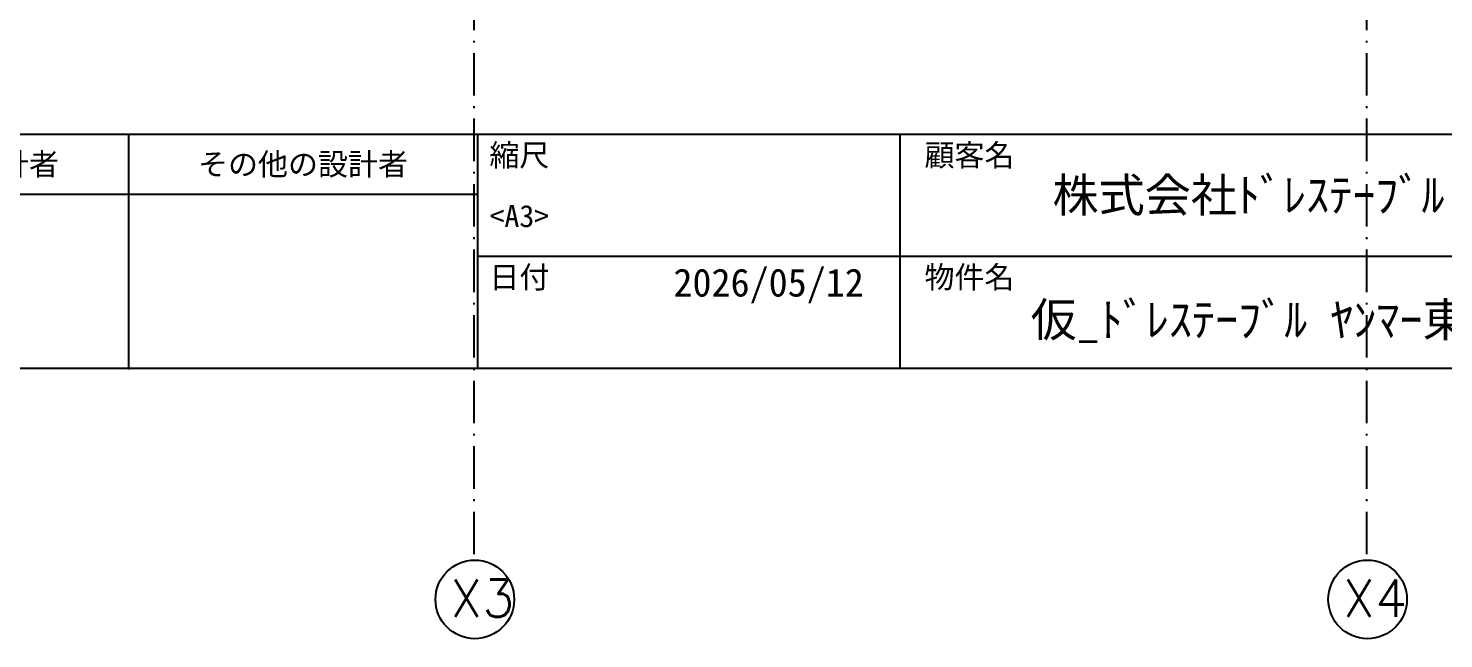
# Model space of a CAD drawing. Extents: x -120222 to -41942, y -19134 to 30932.
# Drawn here: x -83281 to -68061, y -19134 to -12566 of the extents above; entities that cross this region are included whole.
import ezdxf
from ezdxf.enums import TextEntityAlignment as Align

# ---------------------------------------------------------------- set-up
doc = ezdxf.new("R2010")
doc.units = 0
doc.header["$LTSCALE"] = 150
doc.header["$MEASUREMENT"] = 0
doc.linetypes.add('ISO-10______', pattern=[4.699, 3.048, -0.762, 0.127, -0.762])
doc.layers.get('0').update_dxf_attribs({"linetype": 'CONTINUOUS'})
for name, color, linetype in [('_', 7, 'CONTINUOUS'), ('____B', 7, 'CONTINUOUS'), ('___B', 7, 'CONTINUOUS')]:
    doc.layers.add(name, color=color, linetype=linetype)
doc.styles.add('_______', font='ＭＳ ゴシック')
doc.styles.get("Standard").update_dxf_attribs({"font": 'txt', "bigfont": 'BIGFONT.SHX'})

# ---------------------------------------------------------------- blocks, each defined once
blk = doc.blocks.new('____-566')
at = {"color": 1, "linetype": 'Continuous'}
for p, q in [((-200, -121.7), (199.91, -121.7)), ((-19.4, -121.7), (-19.4, -138.57)), ((5.62, -121.7), (5.62, -138.5)), ((35.89, -121.7), (35.89, -138.5)), ((-69.44, -126.01), (5.57, -126.01)), ((5.62, -130.45), (199.66, -130.45)), ((199.91, -138.5), (-200, -138.5))]:
    blk.add_line(p, q, dxfattribs=at)
at = {"color": 1, "style": '_______'}
for s, height, p in [('縮尺', 1.576, (8.62, -123.2)), ('顧客名', 1.576, (40.89, -123.2)), ('その他の設計者', 1.576, (-31.91, -123.85)), ('その他の設計者', 1.576, (-6.89, -123.85)), ('<A3>', 1.576, (8.62, -127.57)), ('日付', 1.576, (8.62, -131.95)), ('2026/05/12', 2.006, (26.49, -132.34)), ('物件名', 1.576, (40.89, -131.95)), ('仮_ﾄﾞﾚｽﾃｰﾌﾞﾙ ﾔﾝﾏｰ東京 7F増床 Project', 2.4239, (75, -135))]:
    blk.add_text(s, height=height, dxfattribs=at).set_placement(p, align=Align.MIDDLE_CENTER)
blk.add_text('株式会社ﾄﾞﾚｽﾃｰﾌﾞﾙ', height=2.4239, dxfattribs=at).set_placement((46.84, -126.06), align=Align.MIDDLE_LEFT)
blk = doc.blocks.new('___')
at = {"color": 1}
blk.add_blockref('____-566', (0, 0), dxfattribs=at)
at = {"color": 0, "flags": 1}
for tag in ['______2', '___', '__', '________', '______', 'TOTAL_NUM_SHEETS', 'AUTO_TOTAL_NUM_SHEETS', 'AUTO_GENERATE_PAGE_NUMBER', 'APPROVAL', 'FILE_NAME', 'FILE_NAME_INCLUDE_PATH', 'PROJECT_DATE', 'PROJECT_ID', 'PROJECT_NAME', 'PROJECT_ADDRESS', 'SHEET_TITLE', 'SHEET_NUMBER', 'PAGE_NUMBER', 'DATE', 'STATUS', 'PLOT_DATE_FORMAT', 'CURRENT_PLOT_DATE', 'SCALE', 'NUMBER', 'DATE', 'NOTE', 'ZONE', 'RECIPIENTS', 'PUBLISH_DATE']:
    blk.add_attdef(tag, (-781.53, -148.5), '', height=0.18, dxfattribs=at)

msp = doc.modelspace()

# ---------------------------------------------------------------- linework, layer by layer
at = {"layer": '____B', "color": 6, "linetype": 'ISO-10______'}
for p, q in [((-78487.45335, -18224.63715), (-78487.45335, 28821.32986)), ((-68887.45335, -18224.63716), (-68887.45335, 28821.32985))]:
    msp.add_line(p, q, dxfattribs=at)
at = {"layer": '___B', "color": 6}
for centre in [(-78479.78648, -18710.82899), (-68879.78648, -18710.829)]:
    msp.add_circle(centre, 422.90484, dxfattribs=at)

# ---------------------------------------------------------------- block references
at = {"layer": '_', "color": 0, "xscale": 150, "yscale": 150, "zscale": 150}
msp.add_blockref('___', (-79293.937, 4548.67249), dxfattribs=at)

# ---------------------------------------------------------------- texts
at = {"layer": '___B', "color": 6, "char_height": 400.34268, "attachment_point": 1}
for s, insert in [('X3', (-78742.48195, -18497.96745)), ('X4', (-69142.48195, -18497.96747))]:
    msp.add_mtext_dynamic_manual_height_columns(s, width=967.1835948, gutter_width=3.52663, heights=[0], dxfattribs=dict(at, insert=insert))

doc.saveas('drawing.dxf')
